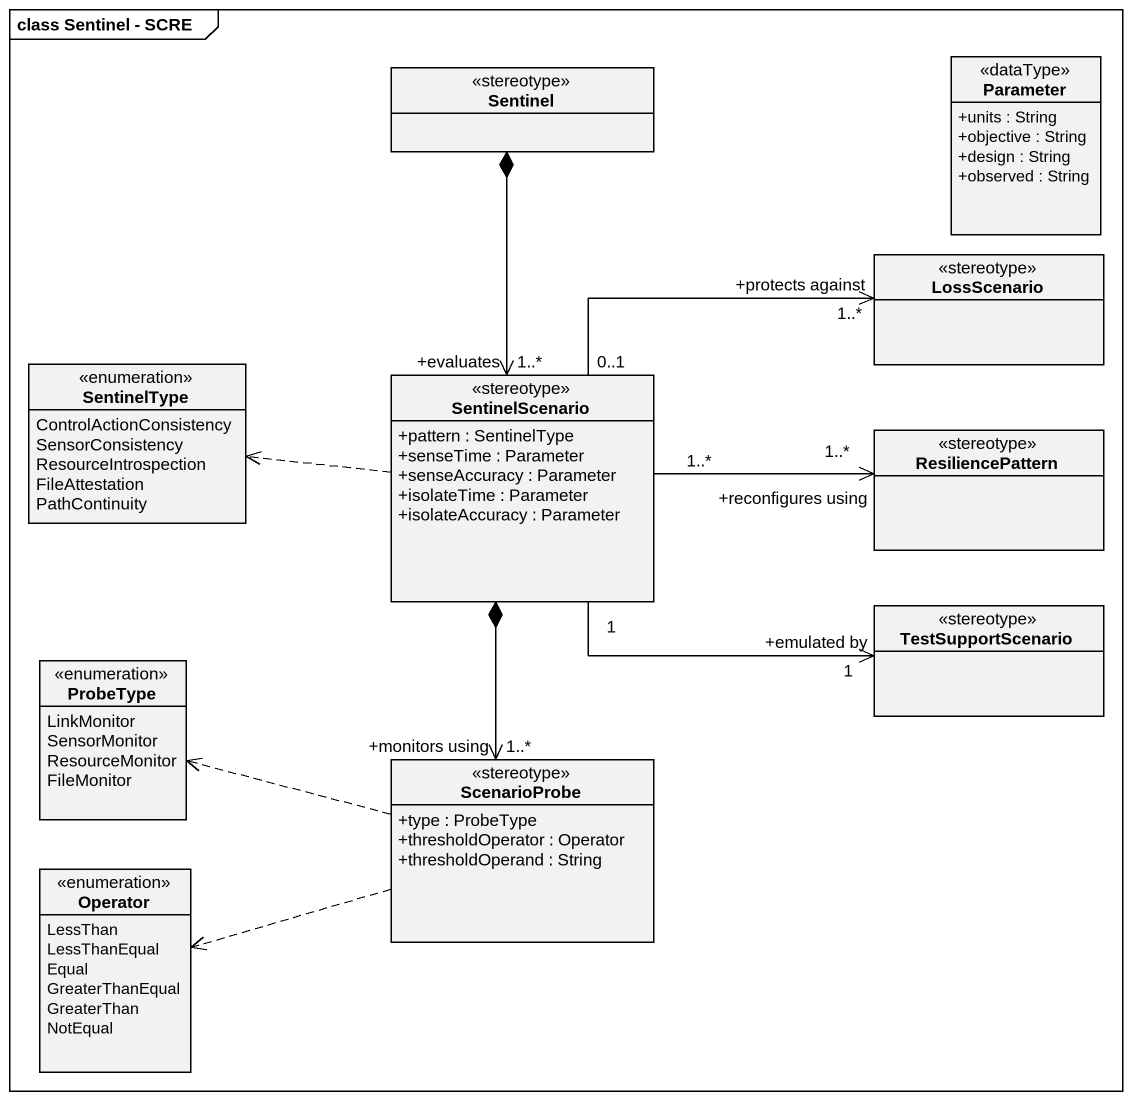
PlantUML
@startuml
mainframe class Sentinel - SCRE
hide circle
hide empty members
skinparam classAttributeIconSize 0
class Sentinel <<stereotype>>
class Parameter <<dataType>> {
  +units : String
  +objective : String
  +design : String
  +observed : String
}
class LossScenario <<stereotype>>
enum SentinelType {
  ControlActionConsistency
  SensorConsistency
  ResourceIntrospection
  FileAttestation
  PathContinuity
}
class SentinelScenario <<stereotype>> {
  +pattern : SentinelType
  +senseTime : Parameter
  +senseAccuracy : Parameter
  +isolateTime : Parameter
  +isolateAccuracy : Parameter
}
class ResiliencePattern <<stereotype>>
enum ProbeType {
  LinkMonitor
  SensorMonitor
  ResourceMonitor
  FileMonitor
}
class TestSupportScenario <<stereotype>>
class ScenarioProbe <<stereotype>> {
  +type : ProbeType
  +thresholdOperator : Operator
  +thresholdOperand : String
}
enum Operator {
  LessThan
  LessThanEqual
  Equal
  GreaterThanEqual
  GreaterThan
  NotEqual
}
Sentinel *--> "1..*\n+evaluates" SentinelScenario
SentinelScenario "0..1" -right-> "+protects against\n1..*" LossScenario
SentinelScenario .left.> SentinelType
SentinelScenario "1..*" -right-> "1..*\n+reconfigures using" ResiliencePattern
SentinelScenario "1" -right-> "+emulated by\n1" TestSupportScenario
SentinelScenario *--> "1..*\n+monitors using" ScenarioProbe
ScenarioProbe .left.> ProbeType
ScenarioProbe .left.> Operator
@enduml
